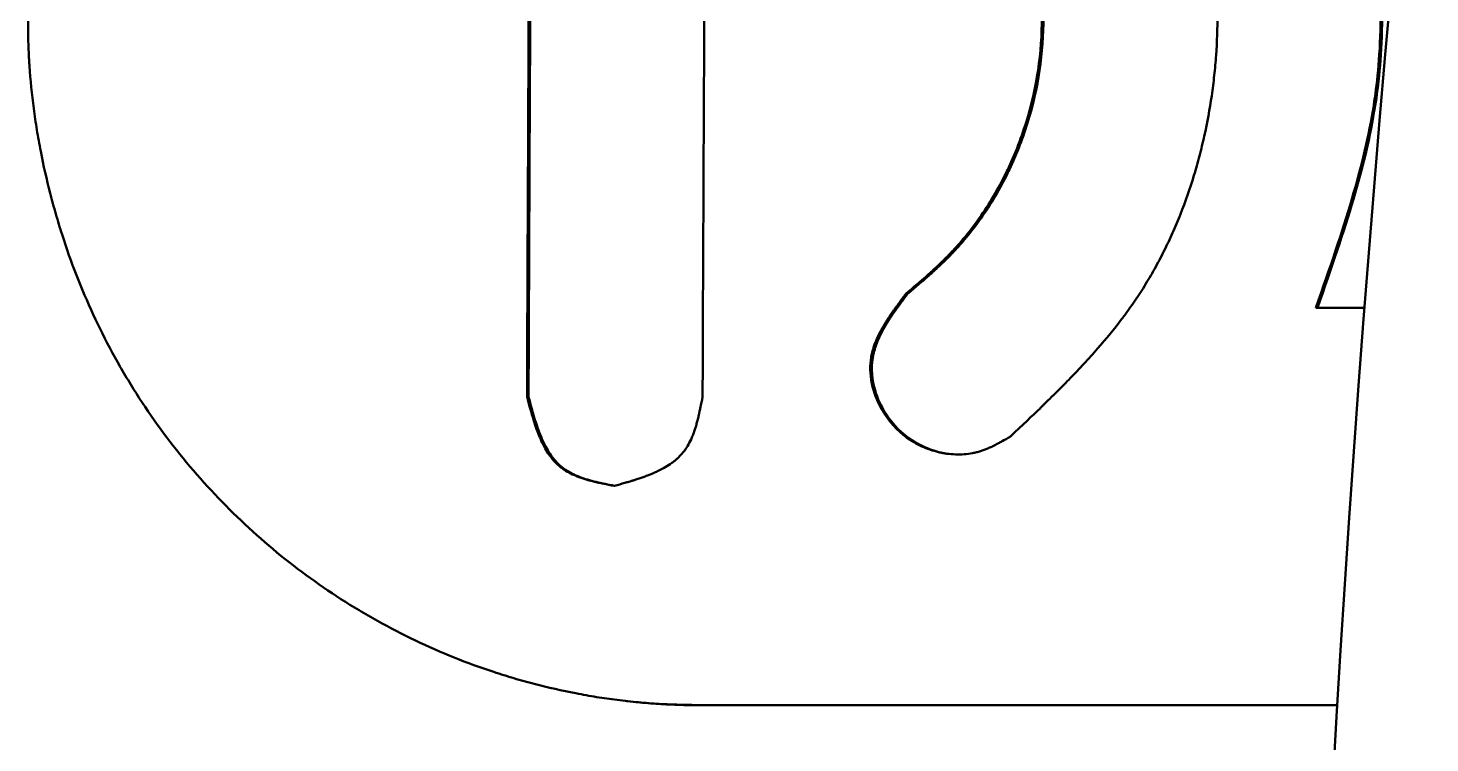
# Model space of a CAD drawing. Header units: millimetres. Extents: x 1510 to 10524, y 7125 to 13164.
# Drawn here: x 7874.754 to 7876.288, y 12661.716 to 12662.498 of the extents above; entities that cross this region are included whole.
import ezdxf

# ---------------------------------------------------------------- set-up
doc = ezdxf.new("R2010")
doc.units = ezdxf.units.MM
doc.header["$LTSCALE"] = 4
doc.layers.add('Visible (ISO)', color=7, linetype='Continuous', lineweight=50)

msp = doc.modelspace()

# ---------------------------------------------------------------- linework, layer by layer
at = {"layer": 'Visible (ISO)'}
for p, q in [((7875.7161, 12662.2071), (7875.7144, 12662.2073)), ((7875.3017, 12662.0945), (7875.3, 12662.0947)), ((7875.4093, 12661.7616), (7875.4076, 12661.7618))]:
    msp.add_line(p, q, dxfattribs=at)
msp.add_arc((7901.8404, 12660.22), 25.7, 159.16048, 200.83952, dxfattribs=at)
msp.add_ellipse((7873.963, 12618.4409), major_axis=(29.2376, 33.8202), ratio=0.949306, start_param=0.686765, end_param=0.687991, dxfattribs=at)
for points, knots in [([(7875.4983, 12663.2568), (7875.539, 12663.2562), (7875.62, 12663.2546), (7875.8064, 12663.1943), (7875.8739, 12663.1553), (7876.0017, 12663.0634), (7876.068, 12662.9925), (7876.1797, 12662.8133), (7876.2081, 12662.717), (7876.2413, 12662.5348), (7876.2328, 12662.4551), (7876.2156, 12662.346), (7876.1945, 12662.2817), (7876.163, 12662.1922)], [-0.8223723, -0.8223723, -0.8223723, -0.8223723, -0.7441439, -0.7441439, -0.6790493, -0.6790493, -0.57817, -0.57817, -0.4576185, -0.4576185, -0.2848282, -0.2848282, 0, 0, 0, 0]), ([(7875.6597, 12663.2388), (7875.6798, 12663.2343), (7875.7011, 12663.2286), (7875.8081, 12663.1939), (7875.8756, 12663.155), (7876.0034, 12663.0631), (7876.0697, 12662.9921), (7876.1814, 12662.813), (7876.2098, 12662.7167), (7876.243, 12662.5345), (7876.2345, 12662.4548), (7876.2173, 12662.3458), (7876.1962, 12662.2815), (7876.1648, 12662.1922)], [-0.7612286, -0.7612286, -0.7612286, -0.7612286, -0.7440631, -0.7440631, -0.6789711, -0.6789711, -0.578099, -0.578099, -0.4575603, -0.4575603, -0.2847918, -0.2847918, -0.0002814, -0.0002814, -0.0002814, -0.0002814]), ([(7875.4972, 12663.0769), (7875.5056, 12663.0763), (7875.515, 12663.0755), (7875.5228, 12663.0749), (7875.5265, 12663.0746), (7875.5298, 12663.0744), (7875.5328, 12663.0741), (7875.5343, 12663.074), (7875.5357, 12663.0739), (7875.537, 12663.0737), (7875.5377, 12663.0737), (7875.5383, 12663.0736), (7875.539, 12663.0736), (7875.5394, 12663.0735), (7875.5399, 12663.0735), (7875.5403, 12663.0735), (7875.5417, 12663.0733), (7875.5446, 12663.0731), (7875.5466, 12663.0729), (7875.5472, 12663.0728), (7875.5477, 12663.0728), (7875.5483, 12663.0727), (7875.5538, 12663.0722), (7875.5589, 12663.0717), (7875.5637, 12663.0711), (7875.5652, 12663.071), (7875.5667, 12663.0708), (7875.5681, 12663.0706), (7875.5702, 12663.0704), (7875.5723, 12663.0702), (7875.5742, 12663.0699), (7875.575, 12663.0698), (7875.5758, 12663.0697), (7875.5766, 12663.0696), (7875.5775, 12663.0695), (7875.5784, 12663.0694), (7875.5793, 12663.0693), (7875.5797, 12663.0692), (7875.5801, 12663.0692), (7875.5805, 12663.0691), (7875.5809, 12663.0691), (7875.5813, 12663.069), (7875.5817, 12663.069), (7875.5821, 12663.0689), (7875.5825, 12663.0689), (7875.5829, 12663.0688), (7875.5834, 12663.0687), (7875.5835, 12663.0687), (7875.5841, 12663.0686), (7875.5916, 12663.0676), (7875.5991, 12663.0665), (7875.6063, 12663.0652), (7875.6099, 12663.0646), (7875.6134, 12663.064), (7875.6168, 12663.0633), (7875.6186, 12663.063), (7875.6203, 12663.0626), (7875.622, 12663.0623), (7875.6237, 12663.062), (7875.6253, 12663.0616), (7875.627, 12663.0612), (7875.6275, 12663.0611), (7875.628, 12663.061), (7875.6285, 12663.0609), (7875.6351, 12663.0595), (7875.6416, 12663.0579), (7875.648, 12663.0562), (7875.6484, 12663.0561), (7875.6488, 12663.056), (7875.6492, 12663.0559), (7875.6524, 12663.055), (7875.6555, 12663.0542), (7875.6586, 12663.0533), (7875.6621, 12663.0522), (7875.6654, 12663.0512), (7875.6691, 12663.0501), (7875.6829, 12663.0457), (7875.6965, 12663.0407), (7875.7099, 12663.0351), (7875.7166, 12663.0323), (7875.7233, 12663.0294), (7875.73, 12663.0262), (7875.7333, 12663.0247), (7875.7366, 12663.0231), (7875.74, 12663.0214), (7875.743, 12663.0199), (7875.746, 12663.0184), (7875.749, 12663.0168), (7875.7493, 12663.0167), (7875.7496, 12663.0165), (7875.7499, 12663.0164), (7875.7625, 12663.0098), (7875.775, 12663.0026), (7875.7873, 12662.995), (7875.7936, 12662.991), (7875.7999, 12662.9869), (7875.8061, 12662.9827), (7875.8123, 12662.9785), (7875.8186, 12662.974), (7875.8246, 12662.9696), (7875.8365, 12662.9608), (7875.848, 12662.9516), (7875.859, 12662.942), (7875.8646, 12662.9372), (7875.87, 12662.9323), (7875.8754, 12662.9273), (7875.8807, 12662.9223), (7875.886, 12662.9172), (7875.8911, 12662.912), (7875.9015, 12662.9015), (7875.9114, 12662.8907), (7875.9209, 12662.8795), (7875.9304, 12662.8683), (7875.9393, 12662.8569), (7875.948, 12662.8449), (7875.9654, 12662.8209), (7875.9806, 12662.7958), (7875.9939, 12662.7696), (7876.0071, 12662.7434), (7876.0184, 12662.7159), (7876.0276, 12662.6876), (7876.0367, 12662.6594), (7876.0436, 12662.6308), (7876.0483, 12662.6017), (7876.0506, 12662.5871), (7876.0523, 12662.5725), (7876.0535, 12662.5577), (7876.0541, 12662.5504), (7876.0545, 12662.543), (7876.0549, 12662.5355), (7876.0552, 12662.5281), (7876.0553, 12662.5206), (7876.0554, 12662.5131), (7876.0554, 12662.4982), (7876.0549, 12662.4834), (7876.0539, 12662.4687), (7876.0534, 12662.4613), (7876.0527, 12662.4539), (7876.0519, 12662.4465), (7876.0511, 12662.4391), (7876.0502, 12662.4317), (7876.0491, 12662.4243), (7876.0469, 12662.4095), (7876.0442, 12662.3948), (7876.041, 12662.3802), (7876.0394, 12662.373), (7876.0376, 12662.3657), (7876.0358, 12662.3585), (7876.0348, 12662.3549), (7876.0338, 12662.3513), (7876.0328, 12662.3477), (7876.0318, 12662.3441), (7876.0308, 12662.3407), (7876.0297, 12662.337), (7876.0253, 12662.3225), (7876.0203, 12662.3083), (7876.0148, 12662.2945), (7876.0121, 12662.2875), (7876.0092, 12662.2807), (7876.0063, 12662.2741), (7876.0048, 12662.2707), (7876.0032, 12662.2674), (7876.0017, 12662.2641), (7876.0001, 12662.2608), (7875.9986, 12662.2576), (7875.9969, 12662.2543), (7875.9936, 12662.2476), (7875.9901, 12662.2411), (7875.9866, 12662.2346), (7875.9848, 12662.2314), (7875.9829, 12662.2283), (7875.9811, 12662.2251), (7875.9792, 12662.222), (7875.9773, 12662.2188), (7875.9754, 12662.2157), (7875.9716, 12662.2096), (7875.9677, 12662.2036), (7875.9636, 12662.1977), (7875.9615, 12662.1946), (7875.9594, 12662.1916), (7875.9572, 12662.1887), (7875.9561, 12662.1871), (7875.955, 12662.1856), (7875.9539, 12662.1841), (7875.9533, 12662.1834), (7875.9528, 12662.1826), (7875.9522, 12662.1819), (7875.9519, 12662.1815), (7875.9516, 12662.1811), (7875.9514, 12662.1808), (7875.9511, 12662.1804), (7875.9508, 12662.18), (7875.9505, 12662.1796), (7875.9426, 12662.1692), (7875.9338, 12662.1585), (7875.9242, 12662.1475), (7875.9194, 12662.1419), (7875.9144, 12662.1363), (7875.9091, 12662.1307), (7875.9065, 12662.1278), (7875.9038, 12662.125), (7875.9011, 12662.1221), (7875.8997, 12662.1206), (7875.8983, 12662.1192), (7875.8969, 12662.1177), (7875.8962, 12662.117), (7875.8955, 12662.1163), (7875.8948, 12662.1156), (7875.8945, 12662.1152), (7875.8941, 12662.1148), (7875.8938, 12662.1145), (7875.8934, 12662.1141), (7875.8929, 12662.1136), (7875.8927, 12662.1134), (7875.8886, 12662.1091), (7875.8836, 12662.1041), (7875.8779, 12662.0984), (7875.8753, 12662.0959), (7875.8726, 12662.0932), (7875.8698, 12662.0905), (7875.8684, 12662.0891), (7875.867, 12662.0877), (7875.8656, 12662.0863), (7875.8649, 12662.0856), (7875.8642, 12662.0849), (7875.8634, 12662.0842), (7875.8631, 12662.0839), (7875.8627, 12662.0835), (7875.8624, 12662.0832), (7875.862, 12662.0828), (7875.8615, 12662.0824), (7875.8613, 12662.0821), (7875.8533, 12662.0744), (7875.8421, 12662.0638), (7875.8291, 12662.0514)], [0, 0, 0, 0, 0.01347, 0.01347, 0.01347, 0.019733, 0.019733, 0.019733, 0.022982, 0.022982, 0.022982, 0.02467, 0.02467, 0.02467, 0.025976, 0.025976, 0.025976, 0.030107, 0.030107, 0.030107, 0.03125, 0.03125, 0.03125, 0.043153, 0.043153, 0.043153, 0.046875, 0.046875, 0.046875, 0.052436, 0.052436, 0.052436, 0.054688, 0.054688, 0.054688, 0.057348, 0.057348, 0.057348, 0.058594, 0.058594, 0.058594, 0.05989, 0.05989, 0.05989, 0.061186, 0.061186, 0.061186, 0.0625, 0.0625, 0.0625, 0.077611, 0.077611, 0.077611, 0.085088, 0.085088, 0.085088, 0.088862, 0.088862, 0.088862, 0.092682, 0.092682, 0.092682, 0.09375, 0.09375, 0.09375, 0.108459, 0.108459, 0.108459, 0.109375, 0.109375, 0.109375, 0.116628, 0.116628, 0.116628, 0.125, 0.125, 0.125, 0.15657, 0.15657, 0.15657, 0.172438, 0.172438, 0.172438, 0.18035, 0.18035, 0.18035, 0.1875, 0.1875, 0.1875, 0.18823, 0.18823, 0.18823, 0.21875, 0.21875, 0.21875, 0.234375, 0.234375, 0.234375, 0.25, 0.25, 0.25, 0.280946, 0.280946, 0.280946, 0.296521, 0.296521, 0.296521, 0.312228, 0.312228, 0.312228, 0.343715, 0.343715, 0.343715, 0.375, 0.375, 0.375, 0.4375, 0.4375, 0.4375, 0.5, 0.5, 0.5, 0.562501, 0.562501, 0.562501, 0.593889, 0.593889, 0.593889, 0.60953, 0.60953, 0.60953, 0.625, 0.625, 0.625, 0.655827, 0.655827, 0.655827, 0.671423, 0.671423, 0.671423, 0.687233, 0.687233, 0.687233, 0.71875, 0.71875, 0.71875, 0.734375, 0.734375, 0.734375, 0.742262, 0.742262, 0.742262, 0.75, 0.75, 0.75, 0.780764, 0.780764, 0.780764, 0.796218, 0.796218, 0.796218, 0.804023, 0.804023, 0.804023, 0.811906, 0.811906, 0.811906, 0.827808, 0.827808, 0.827808, 0.835685, 0.835685, 0.835685, 0.843428, 0.843428, 0.843428, 0.858964, 0.858964, 0.858964, 0.86692, 0.86692, 0.86692, 0.870944, 0.870944, 0.870944, 0.872988, 0.872988, 0.872988, 0.874006, 0.874006, 0.874006, 0.875, 0.875, 0.875, 0.90625, 0.90625, 0.90625, 0.921875, 0.921875, 0.921875, 0.929688, 0.929688, 0.929688, 0.933594, 0.933594, 0.933594, 0.935547, 0.935547, 0.935547, 0.936523, 0.936523, 0.936523, 0.9375, 0.9375, 0.9375, 0.955084, 0.955084, 0.955084, 0.962947, 0.962947, 0.962947, 0.966753, 0.966753, 0.966753, 0.968632, 0.968632, 0.968632, 0.969567, 0.969567, 0.969567, 0.970499, 0.970499, 0.970499, 1, 1, 1, 1]), ([(7875.3, 12662.0947), (7875.3005, 12662.2258), (7875.3011, 12662.3569), (7875.3024, 12662.6194), (7875.3031, 12662.7507), (7875.3038, 12662.882)], [-0.7876426, -0.7876426, -0.7876426, -0.7876426, -0.394148, -0.394148, 0, 0, 0, 0]), ([(7875.3017, 12662.0945), (7875.3022, 12662.2255), (7875.3028, 12662.3565), (7875.3041, 12662.6191), (7875.3048, 12662.7505), (7875.3056, 12662.8816)], [-0.7870104, -0.7870104, -0.7870104, -0.7870104, -0.3937442, -0.3937442, 0, 0, 0, 0]), ([(7875.496, 12662.882), (7875.4952, 12662.7507), (7875.4945, 12662.6194), (7875.4932, 12662.3569), (7875.4926, 12662.2258), (7875.4921, 12662.0947)], [-0.7876458, -0.7876458, -0.7876458, -0.7876458, -0.3934863, -0.3934863, 0, 0, 0, 0]), ([(7875.7144, 12662.2073), (7875.7227, 12662.2144), (7875.7316, 12662.2221), (7875.7363, 12662.2262), (7875.7364, 12662.2263), (7875.7368, 12662.2266), (7875.737, 12662.2268), (7875.7378, 12662.2275), (7875.7385, 12662.2282), (7875.7392, 12662.2288), (7875.7402, 12662.2297), (7875.7411, 12662.2305), (7875.7421, 12662.2314), (7875.744, 12662.2331), (7875.7458, 12662.2348), (7875.7475, 12662.2364), (7875.7482, 12662.237), (7875.7488, 12662.2376), (7875.7494, 12662.2382), (7875.7509, 12662.2396), (7875.7523, 12662.2409), (7875.7536, 12662.2422), (7875.7543, 12662.2428), (7875.7549, 12662.2434), (7875.7556, 12662.2441), (7875.7559, 12662.2444), (7875.7562, 12662.2447), (7875.7565, 12662.245), (7875.7568, 12662.2453), (7875.7569, 12662.2454), (7875.7574, 12662.2458), (7875.7578, 12662.2462), (7875.7582, 12662.2467), (7875.7587, 12662.2471), (7875.7591, 12662.2475), (7875.7595, 12662.248), (7875.7599, 12662.2484), (7875.7608, 12662.2493), (7875.7616, 12662.2501), (7875.7624, 12662.251), (7875.7641, 12662.2528), (7875.7658, 12662.2545), (7875.7674, 12662.2563), (7875.7708, 12662.2599), (7875.7739, 12662.2635), (7875.777, 12662.2671), (7875.7832, 12662.2745), (7875.7889, 12662.2819), (7875.7947, 12662.2901), (7875.8003, 12662.298), (7875.8055, 12662.3061), (7875.8105, 12662.3145), (7875.8154, 12662.3228), (7875.82, 12662.3313), (7875.8243, 12662.3401), (7875.8265, 12662.3446), (7875.8285, 12662.3491), (7875.8306, 12662.3537), (7875.8325, 12662.3581), (7875.8344, 12662.3625), (7875.8361, 12662.3669), (7875.8397, 12662.3761), (7875.8431, 12662.3856), (7875.846, 12662.3951), (7875.8577, 12662.4328), (7875.8634, 12662.4714), (7875.8633, 12662.5107), (7875.8632, 12662.55), (7875.8572, 12662.5882), (7875.8451, 12662.6253), (7875.8391, 12662.6438), (7875.8317, 12662.6617), (7875.823, 12662.679), (7875.8187, 12662.6877), (7875.814, 12662.6962), (7875.809, 12662.7045), (7875.8039, 12662.7128), (7875.7987, 12662.7208), (7875.7929, 12662.729), (7875.7813, 12662.7453), (7875.7688, 12662.7603), (7875.7554, 12662.774), (7875.752, 12662.7775), (7875.7485, 12662.781), (7875.745, 12662.7844), (7875.7414, 12662.7877), (7875.7378, 12662.791), (7875.7342, 12662.7942), (7875.7305, 12662.7974), (7875.7268, 12662.8005), (7875.7231, 12662.8035), (7875.7193, 12662.8065), (7875.7156, 12662.8093), (7875.7117, 12662.8122), (7875.7097, 12662.8136), (7875.7077, 12662.8151), (7875.7057, 12662.8165), (7875.7037, 12662.8179), (7875.7017, 12662.8192), (7875.6997, 12662.8206), (7875.6957, 12662.8232), (7875.6917, 12662.8258), (7875.6876, 12662.8283), (7875.6835, 12662.8307), (7875.6794, 12662.8331), (7875.6752, 12662.8353), (7875.6731, 12662.8364), (7875.671, 12662.8375), (7875.6689, 12662.8385), (7875.6668, 12662.8396), (7875.6646, 12662.8407), (7875.6626, 12662.8416), (7875.6616, 12662.8421), (7875.6606, 12662.8426), (7875.6596, 12662.843), (7875.6586, 12662.8435), (7875.6576, 12662.844), (7875.6566, 12662.8444), (7875.6546, 12662.8453), (7875.6525, 12662.8462), (7875.6503, 12662.8471), (7875.6461, 12662.8489), (7875.6418, 12662.8506), (7875.6374, 12662.8522), (7875.633, 12662.8538), (7875.6284, 12662.8554), (7875.6238, 12662.8569), (7875.6214, 12662.8576), (7875.6191, 12662.8584), (7875.6167, 12662.8591), (7875.6155, 12662.8594), (7875.6143, 12662.8598), (7875.6131, 12662.8601), (7875.6125, 12662.8603), (7875.6119, 12662.8605), (7875.6112, 12662.8607), (7875.6106, 12662.8608), (7875.6099, 12662.861), (7875.6094, 12662.8612), (7875.6088, 12662.8613), (7875.6084, 12662.8614), (7875.6079, 12662.8616), (7875.6074, 12662.8617), (7875.6069, 12662.8619), (7875.6064, 12662.862), (7875.6054, 12662.8623), (7875.6043, 12662.8625), (7875.6033, 12662.8628), (7875.6012, 12662.8634), (7875.5991, 12662.8639), (7875.5969, 12662.8645), (7875.5925, 12662.8655), (7875.5878, 12662.8666), (7875.5833, 12662.8676), (7875.5787, 12662.8686), (7875.5738, 12662.8696), (7875.5689, 12662.8706), (7875.5664, 12662.8711), (7875.5638, 12662.8715), (7875.5613, 12662.872), (7875.56, 12662.8722), (7875.5587, 12662.8725), (7875.5574, 12662.8727), (7875.5564, 12662.8729), (7875.5554, 12662.8731), (7875.5544, 12662.8732), (7875.5541, 12662.8733), (7875.5536, 12662.8734), (7875.5534, 12662.8734), (7875.5528, 12662.8735), (7875.5527, 12662.8735), (7875.5522, 12662.8736), (7875.5518, 12662.8737), (7875.5514, 12662.8737), (7875.551, 12662.8738), (7875.5502, 12662.8739), (7875.5494, 12662.8741), (7875.5484, 12662.8742), (7875.5468, 12662.8745), (7875.5449, 12662.8748), (7875.5428, 12662.8751), (7875.5392, 12662.8757), (7875.5348, 12662.8764), (7875.5297, 12662.8771), (7875.52, 12662.8786), (7875.5077, 12662.8804), (7875.496, 12662.882)], [0, 0, 0, 0, 0.026756, 0.026756, 0.026756, 0.02768, 0.02768, 0.02768, 0.030612, 0.030612, 0.030612, 0.034833, 0.034833, 0.034833, 0.043551, 0.043551, 0.043551, 0.046875, 0.046875, 0.046875, 0.054688, 0.054688, 0.054688, 0.058594, 0.058594, 0.058594, 0.060547, 0.060547, 0.060547, 0.0625, 0.0625, 0.0625, 0.064251, 0.064251, 0.064251, 0.066023, 0.066023, 0.066023, 0.069627, 0.069627, 0.069627, 0.077069, 0.077069, 0.077069, 0.092737, 0.092737, 0.092737, 0.125, 0.125, 0.125, 0.15635, 0.15635, 0.15635, 0.1875, 0.1875, 0.1875, 0.203598, 0.203598, 0.203598, 0.21875, 0.21875, 0.21875, 0.25, 0.25, 0.25, 0.375, 0.375, 0.375, 0.5, 0.5, 0.5, 0.5625, 0.5625, 0.5625, 0.59375, 0.59375, 0.59375, 0.625, 0.625, 0.625, 0.686919, 0.686919, 0.686919, 0.702756, 0.702756, 0.702756, 0.718635, 0.718635, 0.718635, 0.734375, 0.734375, 0.734375, 0.75, 0.75, 0.75, 0.7577, 0.7577, 0.7577, 0.765525, 0.765525, 0.765525, 0.78125, 0.78125, 0.78125, 0.796875, 0.796875, 0.796875, 0.804688, 0.804688, 0.804688, 0.8125, 0.8125, 0.8125, 0.816589, 0.816589, 0.816589, 0.820577, 0.820577, 0.820577, 0.828358, 0.828358, 0.828358, 0.84375, 0.84375, 0.84375, 0.859375, 0.859375, 0.859375, 0.867188, 0.867188, 0.867188, 0.871094, 0.871094, 0.871094, 0.873047, 0.873047, 0.873047, 0.875, 0.875, 0.875, 0.877301, 0.877301, 0.877301, 0.879486, 0.879486, 0.879486, 0.88361, 0.88361, 0.88361, 0.891288, 0.891288, 0.891288, 0.90625, 0.90625, 0.90625, 0.921875, 0.921875, 0.921875, 0.929688, 0.929688, 0.929688, 0.933594, 0.933594, 0.933594, 0.936523, 0.936523, 0.936523, 0.9375, 0.9375, 0.9375, 0.940617, 0.940617, 0.940617, 0.943411, 0.943411, 0.943411, 0.948383, 0.948383, 0.948383, 0.956941, 0.956941, 0.956941, 0.971654, 0.971654, 0.971654, 1, 1, 1, 1]), ([(7875.7161, 12662.2071), (7875.7256, 12662.2152), (7875.7329, 12662.2214), (7875.738, 12662.2259), (7875.7381, 12662.2261), (7875.7385, 12662.2264), (7875.7387, 12662.2266), (7875.7395, 12662.2272), (7875.7402, 12662.2279), (7875.7409, 12662.2285), (7875.7419, 12662.2294), (7875.7429, 12662.2303), (7875.7438, 12662.2311), (7875.7457, 12662.2328), (7875.7475, 12662.2345), (7875.7492, 12662.2361), (7875.7528, 12662.2394), (7875.756, 12662.2426), (7875.7591, 12662.2456), (7875.7595, 12662.246), (7875.7599, 12662.2464), (7875.7604, 12662.2469), (7875.7608, 12662.2473), (7875.7612, 12662.2477), (7875.7616, 12662.2481), (7875.7625, 12662.249), (7875.7633, 12662.2499), (7875.7642, 12662.2507), (7875.7658, 12662.2525), (7875.7675, 12662.2542), (7875.7691, 12662.256), (7875.7724, 12662.2595), (7875.7756, 12662.2631), (7875.7787, 12662.2668), (7875.7849, 12662.2742), (7875.7908, 12662.2818), (7875.7964, 12662.2898), (7875.802, 12662.2977), (7875.8073, 12662.3058), (7875.8122, 12662.3142), (7875.8172, 12662.3226), (7875.8218, 12662.3312), (7875.8261, 12662.3401), (7875.8283, 12662.3446), (7875.8303, 12662.3489), (7875.8323, 12662.3534), (7875.8343, 12662.3579), (7875.8362, 12662.3624), (7875.838, 12662.367), (7875.8416, 12662.3761), (7875.8448, 12662.3853), (7875.8477, 12662.3948), (7875.8594, 12662.4325), (7875.8652, 12662.471), (7875.865, 12662.5104), (7875.8649, 12662.5498), (7875.8589, 12662.5878), (7875.8468, 12662.625), (7875.8348, 12662.6621), (7875.8174, 12662.6966), (7875.7946, 12662.7287), (7875.7832, 12662.7448), (7875.7707, 12662.7598), (7875.7572, 12662.7737), (7875.7538, 12662.7772), (7875.7502, 12662.7807), (7875.7467, 12662.7841), (7875.7431, 12662.7874), (7875.7395, 12662.7907), (7875.7359, 12662.7939), (7875.7286, 12662.8002), (7875.7211, 12662.8062), (7875.7134, 12662.8119), (7875.7115, 12662.8133), (7875.7094, 12662.8148), (7875.7074, 12662.8161), (7875.7054, 12662.8175), (7875.7034, 12662.8189), (7875.7014, 12662.8202), (7875.6974, 12662.8229), (7875.6934, 12662.8255), (7875.6893, 12662.8279), (7875.6811, 12662.8328), (7875.6728, 12662.8373), (7875.6643, 12662.8413), (7875.6633, 12662.8418), (7875.6623, 12662.8422), (7875.6613, 12662.8427), (7875.6603, 12662.8432), (7875.6593, 12662.8436), (7875.6583, 12662.8441), (7875.6562, 12662.845), (7875.6542, 12662.8459), (7875.652, 12662.8468), (7875.6478, 12662.8485), (7875.6435, 12662.8502), (7875.6391, 12662.8519), (7875.6302, 12662.8551), (7875.6209, 12662.8581), (7875.6111, 12662.8608), (7875.6105, 12662.861), (7875.6101, 12662.8611), (7875.6096, 12662.8613), (7875.6091, 12662.8614), (7875.6086, 12662.8615), (7875.6081, 12662.8617), (7875.607, 12662.8619), (7875.606, 12662.8622), (7875.605, 12662.8625), (7875.6029, 12662.863), (7875.6007, 12662.8636), (7875.5986, 12662.8641), (7875.5942, 12662.8652), (7875.5897, 12662.8662), (7875.585, 12662.8673), (7875.5811, 12662.8681), (7875.577, 12662.869), (7875.5729, 12662.8698)], [0, 0, 0, 0, 0.03125, 0.03125, 0.03125, 0.0322266, 0.0322266, 0.0322266, 0.0351562, 0.0351562, 0.0351562, 0.0390625, 0.0390625, 0.0390625, 0.046875, 0.046875, 0.046875, 0.0625, 0.0625, 0.0625, 0.0644531, 0.0644531, 0.0644531, 0.0664062, 0.0664062, 0.0664062, 0.0703125, 0.0703125, 0.0703125, 0.078125, 0.078125, 0.078125, 0.09375, 0.09375, 0.09375, 0.125, 0.125, 0.125, 0.15625, 0.15625, 0.15625, 0.1875, 0.1875, 0.1875, 0.203125, 0.203125, 0.203125, 0.21875, 0.21875, 0.21875, 0.25, 0.25, 0.25, 0.375, 0.375, 0.375, 0.5, 0.5, 0.5, 0.625, 0.625, 0.625, 0.6875, 0.6875, 0.6875, 0.703125, 0.703125, 0.703125, 0.71875, 0.71875, 0.71875, 0.75, 0.75, 0.75, 0.7578125, 0.7578125, 0.7578125, 0.765625, 0.765625, 0.765625, 0.78125, 0.78125, 0.78125, 0.8125, 0.8125, 0.8125, 0.8164062, 0.8164062, 0.8164062, 0.8203125, 0.8203125, 0.8203125, 0.828125, 0.828125, 0.828125, 0.84375, 0.84375, 0.84375, 0.875, 0.875, 0.875, 0.8769531, 0.8769531, 0.8769531, 0.8789062, 0.8789062, 0.8789062, 0.8828125, 0.8828125, 0.8828125, 0.890625, 0.890625, 0.890625, 0.90625, 0.90625, 0.90625, 0.9194413, 0.9194413, 0.9194413, 0.9194413]), ([(7875.4908, 12661.7572), (7875.4807, 12661.7574), (7875.473, 12661.7575), (7875.4676, 12661.7576), (7875.4673, 12661.7577), (7875.4663, 12661.7577), (7875.4646, 12661.7577), (7875.4629, 12661.7578), (7875.4599, 12661.7579), (7875.458, 12661.758), (7875.4523, 12661.7582), (7875.4485, 12661.7584), (7875.4373, 12661.759), (7875.4296, 12661.7596), (7875.4142, 12661.761), (7875.4065, 12661.7619), (7875.3949, 12661.7634), (7875.3912, 12661.7639), (7875.3837, 12661.7649), (7875.3799, 12661.7655), (7875.3685, 12661.7673), (7875.361, 12661.7687), (7875.3382, 12661.773), (7875.3231, 12661.7765), (7875.3042, 12661.7814), (7875.3005, 12661.7824), (7875.2931, 12661.7845), (7875.2894, 12661.7855), (7875.2783, 12661.7888), (7875.271, 12661.7911), (7875.2491, 12661.7983), (7875.2346, 12661.8036), (7875.1917, 12661.8208), (7875.1637, 12661.8342), (7875.1295, 12661.8533), (7875.1228, 12661.8571), (7875.1096, 12661.865), (7875.103, 12661.8691), (7875.0835, 12661.8816), (7875.0708, 12661.8904), (7875.0335, 12661.9178), (7875.0097, 12661.9377), (7874.9419, 12662.0022), (7874.9027, 12662.0502), (7874.8654, 12662.1099), (7874.8615, 12662.1164), (7874.8537, 12662.1297), (7874.85, 12662.1365), (7874.8389, 12662.1569), (7874.832, 12662.1707), (7874.8124, 12662.213), (7874.801, 12662.2422), (7874.7901, 12662.2762), (7874.789, 12662.2799), (7874.7867, 12662.2873), (7874.7856, 12662.2911), (7874.7823, 12662.3024), (7874.7803, 12662.3099), (7874.7744, 12662.3327), (7874.771, 12662.348), (7874.7672, 12662.3673), (7874.7665, 12662.3713), (7874.7651, 12662.3791), (7874.7644, 12662.383), (7874.7625, 12662.3948), (7874.7613, 12662.4026), (7874.7583, 12662.4259), (7874.7567, 12662.4414), (7874.7556, 12662.4587), (7874.7554, 12662.4608), (7874.7552, 12662.4648), (7874.7551, 12662.4668), (7874.7548, 12662.4728), (7874.7546, 12662.4767), (7874.7542, 12662.4886), (7874.7541, 12662.4964), (7874.7542, 12662.5199), (7874.7547, 12662.5353), (7874.7561, 12662.5544), (7874.7565, 12662.5581), (7874.7572, 12662.5656), (7874.7575, 12662.5693), (7874.7588, 12662.5807), (7874.7598, 12662.5883), (7874.7633, 12662.6114), (7874.7662, 12662.6269), (7874.7698, 12662.6432), (7874.7699, 12662.6435), (7874.7701, 12662.6444), (7874.7704, 12662.6456), (7874.7706, 12662.6469), (7874.7712, 12662.6494), (7874.7716, 12662.6512), (7874.7728, 12662.6563), (7874.7737, 12662.6598), (7874.7764, 12662.6704), (7874.7783, 12662.6778), (7874.7845, 12662.7003), (7874.7892, 12662.7162), (7874.7946, 12662.7331), (7874.7947, 12662.7333), (7874.7948, 12662.7337), (7874.795, 12662.7343), (7874.7955, 12662.7357), (7874.7959, 12662.737), (7874.7967, 12662.7395), (7874.7973, 12662.7412), (7874.799, 12662.7464), (7874.8001, 12662.75), (7874.8039, 12662.7612), (7874.8065, 12662.7691), (7874.8095, 12662.7776), (7874.8095, 12662.7776), (7874.8095, 12662.7777), (7874.8095, 12662.7778), (7874.8097, 12662.7782), (7874.8098, 12662.7785), (7874.81, 12662.7792), (7874.8102, 12662.7797), (7874.8107, 12662.7812), (7874.8111, 12662.7824), (7874.8125, 12662.7863), (7874.8136, 12662.7895), (7874.8175, 12662.8006), (7874.8208, 12662.8102), (7874.825, 12662.822)], [0, 0, 0, 0, 0.015625, 0.015625, 0.0161133, 0.0161133, 0.0175781, 0.0195312, 0.0195312, 0.0234375, 0.0234375, 0.03125, 0.03125, 0.046875, 0.046875, 0.0625, 0.0625, 0.0703125, 0.0703125, 0.078125, 0.078125, 0.09375, 0.09375, 0.125, 0.125, 0.1328125, 0.1328125, 0.140625, 0.140625, 0.15625, 0.15625, 0.1875, 0.1875, 0.25, 0.25, 0.265625, 0.265625, 0.28125, 0.28125, 0.3125, 0.3125, 0.375, 0.375, 0.5, 0.5, 0.515625, 0.515625, 0.53125, 0.53125, 0.5625, 0.5625, 0.625, 0.625, 0.6328125, 0.6328125, 0.640625, 0.640625, 0.65625, 0.65625, 0.6875, 0.6875, 0.6953125, 0.6953125, 0.703125, 0.703125, 0.71875, 0.71875, 0.75, 0.75, 0.7539062, 0.7539062, 0.7578125, 0.7578125, 0.765625, 0.765625, 0.78125, 0.78125, 0.8125, 0.8125, 0.8203125, 0.8203125, 0.828125, 0.828125, 0.84375, 0.84375, 0.875, 0.875, 0.8759766, 0.8759766, 0.8769531, 0.8789062, 0.8789062, 0.8828125, 0.8828125, 0.890625, 0.890625, 0.90625, 0.90625, 0.9375, 0.9375, 0.9379883, 0.9379883, 0.9384766, 0.9394531, 0.9414062, 0.9414062, 0.9453125, 0.9453125, 0.953125, 0.953125, 0.96875, 0.96875, 0.9689941, 0.9689941, 0.9692383, 0.9697266, 0.9707031, 0.9707031, 0.9726562, 0.9726562, 0.9765625, 0.9765625, 0.984375, 0.984375, 1, 1, 1, 1]), ([(7875.8291, 12662.0514), (7875.8255, 12662.0493), (7875.8224, 12662.0475), (7875.8197, 12662.046), (7875.8184, 12662.0453), (7875.8171, 12662.0446), (7875.816, 12662.044), (7875.8154, 12662.0437), (7875.8149, 12662.0434), (7875.8144, 12662.0431), (7875.8139, 12662.0428), (7875.8137, 12662.0427), (7875.8129, 12662.0423), (7875.8127, 12662.0422), (7875.8122, 12662.0419), (7875.8118, 12662.0418), (7875.8114, 12662.0416), (7875.811, 12662.0414), (7875.8107, 12662.0412), (7875.8098, 12662.0408), (7875.8091, 12662.0404), (7875.8085, 12662.0401), (7875.8069, 12662.0394), (7875.8058, 12662.0389), (7875.8042, 12662.0382), (7875.8028, 12662.0376), (7875.8014, 12662.0371), (7875.8001, 12662.0366), (7875.7987, 12662.0361), (7875.7975, 12662.0357), (7875.7961, 12662.0352), (7875.7954, 12662.035), (7875.7946, 12662.0348), (7875.7939, 12662.0346), (7875.7932, 12662.0344), (7875.7925, 12662.0342), (7875.7918, 12662.034), (7875.7903, 12662.0337), (7875.7888, 12662.0333), (7875.7874, 12662.0331), (7875.7844, 12662.0325), (7875.7815, 12662.0321), (7875.7783, 12662.0319), (7875.7722, 12662.0314), (7875.7657, 12662.0316), (7875.7594, 12662.0324), (7875.7578, 12662.0327), (7875.7563, 12662.0329), (7875.7548, 12662.0332), (7875.7532, 12662.0335), (7875.7517, 12662.0338), (7875.7501, 12662.0342), (7875.7471, 12662.0349), (7875.744, 12662.0358), (7875.7409, 12662.0369), (7875.7347, 12662.039), (7875.7289, 12662.0417), (7875.7234, 12662.0449), (7875.7122, 12662.0515), (7875.7026, 12662.0603), (7875.6946, 12662.071), (7875.6907, 12662.0764), (7875.6873, 12662.0819), (7875.6846, 12662.0877), (7875.6818, 12662.0935), (7875.6797, 12662.0995), (7875.6781, 12662.1057), (7875.6756, 12662.1157), (7875.6749, 12662.1254), (7875.6761, 12662.1349), (7875.6764, 12662.1373), (7875.6769, 12662.1398), (7875.6774, 12662.1419), (7875.6775, 12662.1426), (7875.6777, 12662.1431), (7875.6778, 12662.1438), (7875.678, 12662.1444), (7875.6782, 12662.1451), (7875.6784, 12662.1458), (7875.6787, 12662.1471), (7875.6791, 12662.1484), (7875.6796, 12662.1498), (7875.6805, 12662.1524), (7875.6816, 12662.1553), (7875.6828, 12662.158), (7875.684, 12662.1608), (7875.6853, 12662.1636), (7875.6869, 12662.1665), (7875.6876, 12662.168), (7875.6884, 12662.1694), (7875.6893, 12662.1709), (7875.6897, 12662.1716), (7875.6901, 12662.1724), (7875.6906, 12662.1731), (7875.691, 12662.1739), (7875.6916, 12662.1748), (7875.6919, 12662.1754), (7875.6921, 12662.1757), (7875.6923, 12662.176), (7875.6925, 12662.1763), (7875.6927, 12662.1766), (7875.6928, 12662.1769), (7875.693, 12662.1772), (7875.6934, 12662.1778), (7875.6938, 12662.1784), (7875.6942, 12662.1791), (7875.6951, 12662.1803), (7875.6959, 12662.1817), (7875.6968, 12662.183), (7875.6977, 12662.1843), (7875.6986, 12662.1857), (7875.6996, 12662.1871), (7875.7001, 12662.1878), (7875.7006, 12662.1885), (7875.7011, 12662.1893), (7875.7014, 12662.1896), (7875.7016, 12662.19), (7875.7019, 12662.1903), (7875.7021, 12662.1907), (7875.7025, 12662.1912), (7875.7027, 12662.1914), (7875.7031, 12662.192), (7875.7032, 12662.1922), (7875.7036, 12662.1928), (7875.704, 12662.1933), (7875.7043, 12662.1938), (7875.7048, 12662.1944), (7875.7055, 12662.1954), (7875.7064, 12662.1966), (7875.7074, 12662.198), (7875.7094, 12662.2007), (7875.712, 12662.2041), (7875.7144, 12662.2073)], [0, 0, 0, 0, 0.03125, 0.03125, 0.03125, 0.046875, 0.046875, 0.046875, 0.054688, 0.054688, 0.054688, 0.0625, 0.0625, 0.0625, 0.065034, 0.065034, 0.065034, 0.067932, 0.067932, 0.067932, 0.075252, 0.075252, 0.075252, 0.09373, 0.09373, 0.09373, 0.109375, 0.109375, 0.109375, 0.125, 0.125, 0.125, 0.132211, 0.132211, 0.132211, 0.139706, 0.139706, 0.139706, 0.155383, 0.155383, 0.155383, 0.187474, 0.187474, 0.187474, 0.25, 0.25, 0.25, 0.265941, 0.265941, 0.265941, 0.281725, 0.281725, 0.281725, 0.312962, 0.312962, 0.312962, 0.375, 0.375, 0.375, 0.5, 0.5, 0.5, 0.562675, 0.562675, 0.562675, 0.625, 0.625, 0.625, 0.725271, 0.725271, 0.725271, 0.75, 0.75, 0.75, 0.758557, 0.758557, 0.758557, 0.766673, 0.766673, 0.766673, 0.78214, 0.78214, 0.78214, 0.8125, 0.8125, 0.8125, 0.84375, 0.84375, 0.84375, 0.859375, 0.859375, 0.859375, 0.867187, 0.867187, 0.867187, 0.875, 0.875, 0.875, 0.879594, 0.879594, 0.879594, 0.883748, 0.883748, 0.883748, 0.891397, 0.891397, 0.891397, 0.90625, 0.90625, 0.90625, 0.921875, 0.921875, 0.921875, 0.929687, 0.929687, 0.929687, 0.933594, 0.933594, 0.933594, 0.9375, 0.9375, 0.9375, 0.948491, 0.948491, 0.948491, 0.957058, 0.957058, 0.957058, 0.971737, 0.971737, 0.971737, 1, 1, 1, 1]), ([(7875.7598, 12662.0324), (7875.7587, 12662.0326), (7875.7576, 12662.0327), (7875.7565, 12662.0329), (7875.7549, 12662.0332), (7875.7534, 12662.0336), (7875.7519, 12662.0339), (7875.7488, 12662.0347), (7875.7457, 12662.0356), (7875.7426, 12662.0366), (7875.7364, 12662.0388), (7875.7307, 12662.0414), (7875.7251, 12662.0447), (7875.714, 12662.0512), (7875.7043, 12662.0599), (7875.6964, 12662.0708), (7875.6924, 12662.0762), (7875.6891, 12662.0817), (7875.6863, 12662.0875), (7875.6835, 12662.0933), (7875.6814, 12662.0993), (7875.6798, 12662.1055), (7875.6767, 12662.1179), (7875.6764, 12662.13), (7875.6791, 12662.1416), (7875.6793, 12662.1424), (7875.6794, 12662.1429), (7875.6796, 12662.1436), (7875.6797, 12662.1442), (7875.6799, 12662.1449), (7875.6801, 12662.1455), (7875.6805, 12662.1468), (7875.6809, 12662.1482), (7875.6813, 12662.1495), (7875.6822, 12662.1522), (7875.6833, 12662.1549), (7875.6845, 12662.1577), (7875.6869, 12662.1633), (7875.69, 12662.1691), (7875.6936, 12662.1751), (7875.6939, 12662.1755), (7875.694, 12662.1757), (7875.6942, 12662.176), (7875.6944, 12662.1763), (7875.6946, 12662.1766), (7875.6948, 12662.1769), (7875.6952, 12662.1776), (7875.6955, 12662.1782), (7875.696, 12662.1788), (7875.6968, 12662.1801), (7875.6976, 12662.1814), (7875.6985, 12662.1827), (7875.7003, 12662.1854), (7875.7023, 12662.1882), (7875.7044, 12662.1912), (7875.7049, 12662.1919), (7875.705, 12662.1921), (7875.7054, 12662.1926), (7875.7057, 12662.193), (7875.7061, 12662.1936), (7875.7065, 12662.1941), (7875.7073, 12662.1952), (7875.7082, 12662.1964), (7875.7091, 12662.1977), (7875.7111, 12662.2004), (7875.7134, 12662.2035), (7875.7161, 12662.2071)], [0.2543142, 0.2543142, 0.2543142, 0.2543142, 0.265625, 0.265625, 0.265625, 0.28125, 0.28125, 0.28125, 0.3125, 0.3125, 0.3125, 0.375, 0.375, 0.375, 0.5, 0.5, 0.5, 0.5625, 0.5625, 0.5625, 0.625, 0.625, 0.625, 0.75, 0.75, 0.75, 0.7578125, 0.7578125, 0.7578125, 0.765625, 0.765625, 0.765625, 0.78125, 0.78125, 0.78125, 0.8125, 0.8125, 0.8125, 0.875, 0.875, 0.875, 0.8789062, 0.8789062, 0.8789062, 0.8828125, 0.8828125, 0.8828125, 0.890625, 0.890625, 0.890625, 0.90625, 0.90625, 0.90625, 0.9375, 0.9375, 0.9375, 0.9453125, 0.9453125, 0.9453125, 0.953125, 0.953125, 0.953125, 0.96875, 0.96875, 0.96875, 1, 1, 1, 1]), ([(7875.3956, 12661.9972), (7875.3913, 12661.998), (7875.3876, 12661.9988), (7875.3844, 12661.9994), (7875.3828, 12661.9998), (7875.3813, 12662.0001), (7875.38, 12662.0004), (7875.379, 12662.0006), (7875.3781, 12662.0008), (7875.3773, 12662.001), (7875.3769, 12662.001), (7875.3767, 12662.0011), (7875.3758, 12662.0013), (7875.3751, 12662.0015), (7875.3745, 12662.0016), (7875.3739, 12662.0018), (7875.373, 12662.002), (7875.3722, 12662.0022), (7875.3715, 12662.0024), (7875.3697, 12662.0028), (7875.3686, 12662.0031), (7875.3668, 12662.0036), (7875.3653, 12662.0041), (7875.3638, 12662.0045), (7875.3624, 12662.0049), (7875.3617, 12662.0052), (7875.361, 12662.0054), (7875.3604, 12662.0056), (7875.3597, 12662.0058), (7875.3592, 12662.006), (7875.3584, 12662.0063), (7875.3581, 12662.0064), (7875.3576, 12662.0066), (7875.3573, 12662.0067), (7875.3569, 12662.0068), (7875.3565, 12662.007), (7875.3561, 12662.0071), (7875.3554, 12662.0074), (7875.3546, 12662.0077), (7875.354, 12662.008), (7875.3525, 12662.0086), (7875.3512, 12662.0091), (7875.3498, 12662.0098), (7875.3471, 12662.011), (7875.3448, 12662.0123), (7875.3424, 12662.0138), (7875.3412, 12662.0145), (7875.34, 12662.0153), (7875.3388, 12662.0162), (7875.3377, 12662.017), (7875.3366, 12662.0178), (7875.3355, 12662.0188), (7875.3344, 12662.0197), (7875.3334, 12662.0207), (7875.3323, 12662.0216), (7875.3313, 12662.0226), (7875.3302, 12662.0238), (7875.3294, 12662.0248), (7875.3289, 12662.0253), (7875.3285, 12662.0257), (7875.3281, 12662.0262), (7875.3277, 12662.0267), (7875.3273, 12662.0272), (7875.3269, 12662.0278), (7875.3261, 12662.0288), (7875.3253, 12662.0299), (7875.3245, 12662.031), (7875.3229, 12662.0333), (7875.3213, 12662.0358), (7875.3199, 12662.0383), (7875.3184, 12662.041), (7875.317, 12662.0438), (7875.3156, 12662.0467), (7875.3149, 12662.0482), (7875.3143, 12662.0498), (7875.3136, 12662.0514), (7875.3133, 12662.0522), (7875.3129, 12662.053), (7875.3126, 12662.0538), (7875.3123, 12662.0546), (7875.3119, 12662.0556), (7875.3116, 12662.0563), (7875.3115, 12662.0566), (7875.3114, 12662.0569), (7875.3113, 12662.0573), (7875.3111, 12662.0576), (7875.311, 12662.0579), (7875.3109, 12662.0583), (7875.3106, 12662.059), (7875.3104, 12662.0597), (7875.3101, 12662.0604), (7875.3096, 12662.0619), (7875.3091, 12662.0635), (7875.3086, 12662.0649), (7875.3081, 12662.0665), (7875.3075, 12662.0681), (7875.307, 12662.0698), (7875.3068, 12662.0707), (7875.3065, 12662.0715), (7875.3062, 12662.0724), (7875.3061, 12662.0728), (7875.306, 12662.0733), (7875.3058, 12662.0737), (7875.3057, 12662.0741), (7875.3055, 12662.0748), (7875.3054, 12662.075), (7875.3053, 12662.0754), (7875.3053, 12662.0755), (7875.3052, 12662.0758), (7875.305, 12662.0765), (7875.3047, 12662.0775), (7875.3044, 12662.0786), (7875.304, 12662.0798), (7875.3036, 12662.0813), (7875.3031, 12662.0831), (7875.3022, 12662.0864), (7875.3011, 12662.0906), (7875.3, 12662.0947)], [0, 0, 0, 0, 0.0625, 0.0625, 0.0625, 0.09375, 0.09375, 0.09375, 0.117187, 0.117187, 0.117187, 0.127431, 0.127431, 0.127431, 0.135768, 0.135768, 0.135768, 0.150313, 0.150313, 0.150313, 0.187356, 0.187356, 0.187356, 0.21875, 0.21875, 0.21875, 0.234375, 0.234375, 0.234375, 0.25, 0.25, 0.25, 0.256781, 0.256781, 0.256781, 0.264007, 0.264007, 0.264007, 0.279665, 0.279665, 0.279665, 0.312457, 0.312457, 0.312457, 0.375, 0.375, 0.375, 0.405806, 0.405806, 0.405806, 0.4375, 0.4375, 0.4375, 0.46875, 0.46875, 0.46875, 0.5, 0.5, 0.5, 0.517207, 0.517207, 0.517207, 0.533471, 0.533471, 0.533471, 0.564383, 0.564383, 0.564383, 0.625, 0.625, 0.625, 0.6875, 0.6875, 0.6875, 0.71875, 0.71875, 0.71875, 0.734375, 0.734375, 0.734375, 0.75, 0.75, 0.75, 0.759192, 0.759192, 0.759192, 0.7675, 0.7675, 0.7675, 0.782795, 0.782795, 0.782795, 0.8125, 0.8125, 0.8125, 0.84375, 0.84375, 0.84375, 0.859375, 0.859375, 0.859375, 0.867187, 0.867187, 0.867187, 0.875, 0.875, 0.875, 0.886976, 0.886976, 0.886976, 0.914108, 0.914108, 0.914108, 0.943469, 0.943469, 0.943469, 1, 1, 1, 1]), ([(7875.4921, 12662.0947), (7875.4912, 12662.0904), (7875.4905, 12662.0866), (7875.4898, 12662.0834), (7875.4895, 12662.0817), (7875.4892, 12662.0803), (7875.4889, 12662.0789), (7875.4888, 12662.0782), (7875.4886, 12662.0776), (7875.4885, 12662.077), (7875.4883, 12662.0764), (7875.4883, 12662.0761), (7875.4881, 12662.0753), (7875.488, 12662.075), (7875.4879, 12662.0744), (7875.4878, 12662.0739), (7875.4877, 12662.0735), (7875.4876, 12662.0731), (7875.4875, 12662.0727), (7875.4872, 12662.0717), (7875.487, 12662.0709), (7875.4869, 12662.0701), (7875.4864, 12662.0684), (7875.4861, 12662.0672), (7875.4856, 12662.0654), (7875.4852, 12662.0638), (7875.4847, 12662.0624), (7875.4843, 12662.0609), (7875.4841, 12662.0602), (7875.4839, 12662.0595), (7875.4836, 12662.0589), (7875.4834, 12662.0582), (7875.4832, 12662.0576), (7875.483, 12662.0569), (7875.4828, 12662.0565), (7875.4827, 12662.0561), (7875.4826, 12662.0557), (7875.4824, 12662.0553), (7875.4823, 12662.0549), (7875.4821, 12662.0546), (7875.4818, 12662.0538), (7875.4816, 12662.0531), (7875.4813, 12662.0524), (7875.4807, 12662.0509), (7875.4801, 12662.0496), (7875.4795, 12662.0481), (7875.4782, 12662.0454), (7875.477, 12662.043), (7875.4755, 12662.0406), (7875.4748, 12662.0394), (7875.474, 12662.0381), (7875.4732, 12662.037), (7875.4723, 12662.0358), (7875.4715, 12662.0347), (7875.4706, 12662.0336), (7875.4697, 12662.0325), (7875.4687, 12662.0314), (7875.4677, 12662.0304), (7875.4667, 12662.0293), (7875.4656, 12662.0282), (7875.4646, 12662.0273), (7875.4641, 12662.0269), (7875.4637, 12662.0265), (7875.4632, 12662.026), (7875.4627, 12662.0256), (7875.4622, 12662.0252), (7875.4617, 12662.0248), (7875.4607, 12662.024), (7875.4596, 12662.0232), (7875.4585, 12662.0223), (7875.4562, 12662.0207), (7875.4537, 12662.0191), (7875.4512, 12662.0176), (7875.4486, 12662.0161), (7875.4459, 12662.0147), (7875.4429, 12662.0133), (7875.4414, 12662.0126), (7875.4399, 12662.0119), (7875.4384, 12662.0112), (7875.4376, 12662.0109), (7875.4368, 12662.0105), (7875.436, 12662.0102), (7875.4352, 12662.0099), (7875.4342, 12662.0095), (7875.4335, 12662.0092), (7875.4332, 12662.0091), (7875.4329, 12662.009), (7875.4325, 12662.0088), (7875.4322, 12662.0087), (7875.4319, 12662.0086), (7875.4315, 12662.0084), (7875.4309, 12662.0082), (7875.4301, 12662.0079), (7875.4294, 12662.0076), (7875.428, 12662.0071), (7875.4264, 12662.0066), (7875.425, 12662.0061), (7875.4234, 12662.0055), (7875.4218, 12662.005), (7875.4202, 12662.0045), (7875.4193, 12662.0042), (7875.4185, 12662.0039), (7875.4176, 12662.0036), (7875.4172, 12662.0035), (7875.4168, 12662.0034), (7875.4163, 12662.0032), (7875.4159, 12662.0031), (7875.4153, 12662.0029), (7875.415, 12662.0028), (7875.4146, 12662.0027), (7875.4145, 12662.0027), (7875.4142, 12662.0026), (7875.4134, 12662.0023), (7875.4125, 12662.0021), (7875.4114, 12662.0017), (7875.4101, 12662.0014), (7875.4086, 12662.0009), (7875.4069, 12662.0004), (7875.4036, 12661.9995), (7875.3995, 12661.9983), (7875.3956, 12661.9972)], [0, 0, 0, 0, 0.0625, 0.0625, 0.0625, 0.09375, 0.09375, 0.09375, 0.109375, 0.109375, 0.109375, 0.125, 0.125, 0.125, 0.130105, 0.130105, 0.130105, 0.13594, 0.13594, 0.13594, 0.150631, 0.150631, 0.150631, 0.187473, 0.187473, 0.187473, 0.21875, 0.21875, 0.21875, 0.234375, 0.234375, 0.234375, 0.25, 0.25, 0.25, 0.256763, 0.256763, 0.256763, 0.26398, 0.26398, 0.26398, 0.279647, 0.279647, 0.279647, 0.312488, 0.312488, 0.312488, 0.375, 0.375, 0.375, 0.405788, 0.405788, 0.405788, 0.4375, 0.4375, 0.4375, 0.46875, 0.46875, 0.46875, 0.5, 0.5, 0.5, 0.51717, 0.51717, 0.51717, 0.533422, 0.533422, 0.533422, 0.564346, 0.564346, 0.564346, 0.625, 0.625, 0.625, 0.6875, 0.6875, 0.6875, 0.71875, 0.71875, 0.71875, 0.734375, 0.734375, 0.734375, 0.75, 0.75, 0.75, 0.759172, 0.759172, 0.759172, 0.76748, 0.76748, 0.76748, 0.782795, 0.782795, 0.782795, 0.8125, 0.8125, 0.8125, 0.84375, 0.84375, 0.84375, 0.859375, 0.859375, 0.859375, 0.867188, 0.867188, 0.867188, 0.875, 0.875, 0.875, 0.886526, 0.886526, 0.886526, 0.913469, 0.913469, 0.913469, 0.943051, 0.943051, 0.943051, 1, 1, 1, 1]), ([(7875.3959, 12661.9973), (7875.388, 12661.9988), (7875.3822, 12662), (7875.3782, 12662.0009), (7875.378, 12662.001), (7875.3774, 12662.0011), (7875.3769, 12662.0012), (7875.3765, 12662.0013), (7875.3761, 12662.0014), (7875.3757, 12662.0015), (7875.3748, 12662.0017), (7875.374, 12662.0019), (7875.3732, 12662.0021), (7875.3716, 12662.0026), (7875.37, 12662.003), (7875.3685, 12662.0034), (7875.3655, 12662.0043), (7875.3627, 12662.0051), (7875.3601, 12662.0061), (7875.3598, 12662.0062), (7875.3594, 12662.0063), (7875.359, 12662.0065), (7875.3586, 12662.0066), (7875.3582, 12662.0067), (7875.3579, 12662.0069), (7875.3571, 12662.0072), (7875.3564, 12662.0075), (7875.3557, 12662.0077), (7875.3542, 12662.0083), (7875.3529, 12662.0089), (7875.3515, 12662.0096), (7875.3489, 12662.0108), (7875.3464, 12662.0121), (7875.3441, 12662.0136), (7875.3429, 12662.0143), (7875.3417, 12662.0151), (7875.3406, 12662.0159), (7875.3394, 12662.0168), (7875.3383, 12662.0176), (7875.3372, 12662.0186), (7875.3351, 12662.0204), (7875.333, 12662.0224), (7875.3311, 12662.0245), (7875.3306, 12662.0251), (7875.3303, 12662.0255), (7875.3298, 12662.026), (7875.3294, 12662.0265), (7875.329, 12662.027), (7875.3286, 12662.0275), (7875.3278, 12662.0286), (7875.327, 12662.0297), (7875.3262, 12662.0308), (7875.3246, 12662.033), (7875.3231, 12662.0355), (7875.3216, 12662.0381), (7875.3187, 12662.0434), (7875.3159, 12662.0493), (7875.3134, 12662.056), (7875.3132, 12662.0564), (7875.3131, 12662.0567), (7875.313, 12662.057), (7875.3129, 12662.0574), (7875.3127, 12662.0577), (7875.3126, 12662.0581), (7875.3124, 12662.0588), (7875.3121, 12662.0595), (7875.3118, 12662.0602), (7875.3113, 12662.0616), (7875.3108, 12662.0632), (7875.3103, 12662.0647), (7875.3093, 12662.0678), (7875.3082, 12662.0712), (7875.3072, 12662.0748), (7875.3069, 12662.0757), (7875.3068, 12662.0759), (7875.3067, 12662.0765), (7875.3065, 12662.0771), (7875.3063, 12662.0777), (7875.3061, 12662.0784), (7875.3057, 12662.0797), (7875.3053, 12662.0812), (7875.3049, 12662.0828), (7875.304, 12662.0861), (7875.3029, 12662.09), (7875.3017, 12662.0945)], [0.0073705, 0.0073705, 0.0073705, 0.0073705, 0.125, 0.125, 0.125, 0.1328125, 0.1328125, 0.1328125, 0.140625, 0.140625, 0.140625, 0.15625, 0.15625, 0.15625, 0.1875, 0.1875, 0.1875, 0.25, 0.25, 0.25, 0.2578125, 0.2578125, 0.2578125, 0.265625, 0.265625, 0.265625, 0.28125, 0.28125, 0.28125, 0.3125, 0.3125, 0.3125, 0.375, 0.375, 0.375, 0.40625, 0.40625, 0.40625, 0.4375, 0.4375, 0.4375, 0.5, 0.5, 0.5, 0.515625, 0.515625, 0.515625, 0.53125, 0.53125, 0.53125, 0.5625, 0.5625, 0.5625, 0.625, 0.625, 0.625, 0.75, 0.75, 0.75, 0.7578125, 0.7578125, 0.7578125, 0.765625, 0.765625, 0.765625, 0.78125, 0.78125, 0.78125, 0.8125, 0.8125, 0.8125, 0.875, 0.875, 0.875, 0.890625, 0.890625, 0.890625, 0.90625, 0.90625, 0.90625, 0.9375, 0.9375, 0.9375, 1, 1, 1, 1]), ([(7875.4925, 12661.757), (7875.484, 12661.7571), (7875.4744, 12661.7573), (7875.4695, 12661.7574), (7875.4691, 12661.7575), (7875.4685, 12661.7575), (7875.468, 12661.7575), (7875.4675, 12661.7575), (7875.467, 12661.7575), (7875.4665, 12661.7575), (7875.4655, 12661.7576), (7875.4646, 12661.7576), (7875.4636, 12661.7576), (7875.4616, 12661.7577), (7875.4597, 12661.7578), (7875.4578, 12661.7578), (7875.4541, 12661.758), (7875.4506, 12661.7582), (7875.4475, 12661.7583), (7875.4472, 12661.7584), (7875.4469, 12661.7584), (7875.4465, 12661.7584), (7875.4389, 12661.7589), (7875.4313, 12661.7594), (7875.4236, 12661.7601), (7875.4189, 12661.7606), (7875.4141, 12661.7611), (7875.4093, 12661.7616)], [0, 0, 0, 0, 0.01361702, 0.01361702, 0.01361702, 0.01453386, 0.01453386, 0.01453386, 0.01549485, 0.01549485, 0.01549485, 0.01751075, 0.01751075, 0.01751075, 0.02173776, 0.02173776, 0.02173776, 0.03027344, 0.03027344, 0.03027344, 0.03125, 0.03125, 0.03125, 0.04687863, 0.04687863, 0.04687863, 0.0565177, 0.0565177, 0.0565177, 0.0565177])]:
    msp.add_open_spline(points, degree=3, knots=knots, dxfattribs=at)
for points in [[(7876.1864, 12661.7572), (7875.9605, 12661.7572), (7875.7287, 12661.7572), (7875.4908, 12661.7572)], [(7876.1864, 12661.757), (7875.9611, 12661.757), (7875.7298, 12661.757), (7875.4925, 12661.757)]]:
    msp.add_open_spline(points, degree=3, dxfattribs=at)

doc.saveas('drawing.dxf')
